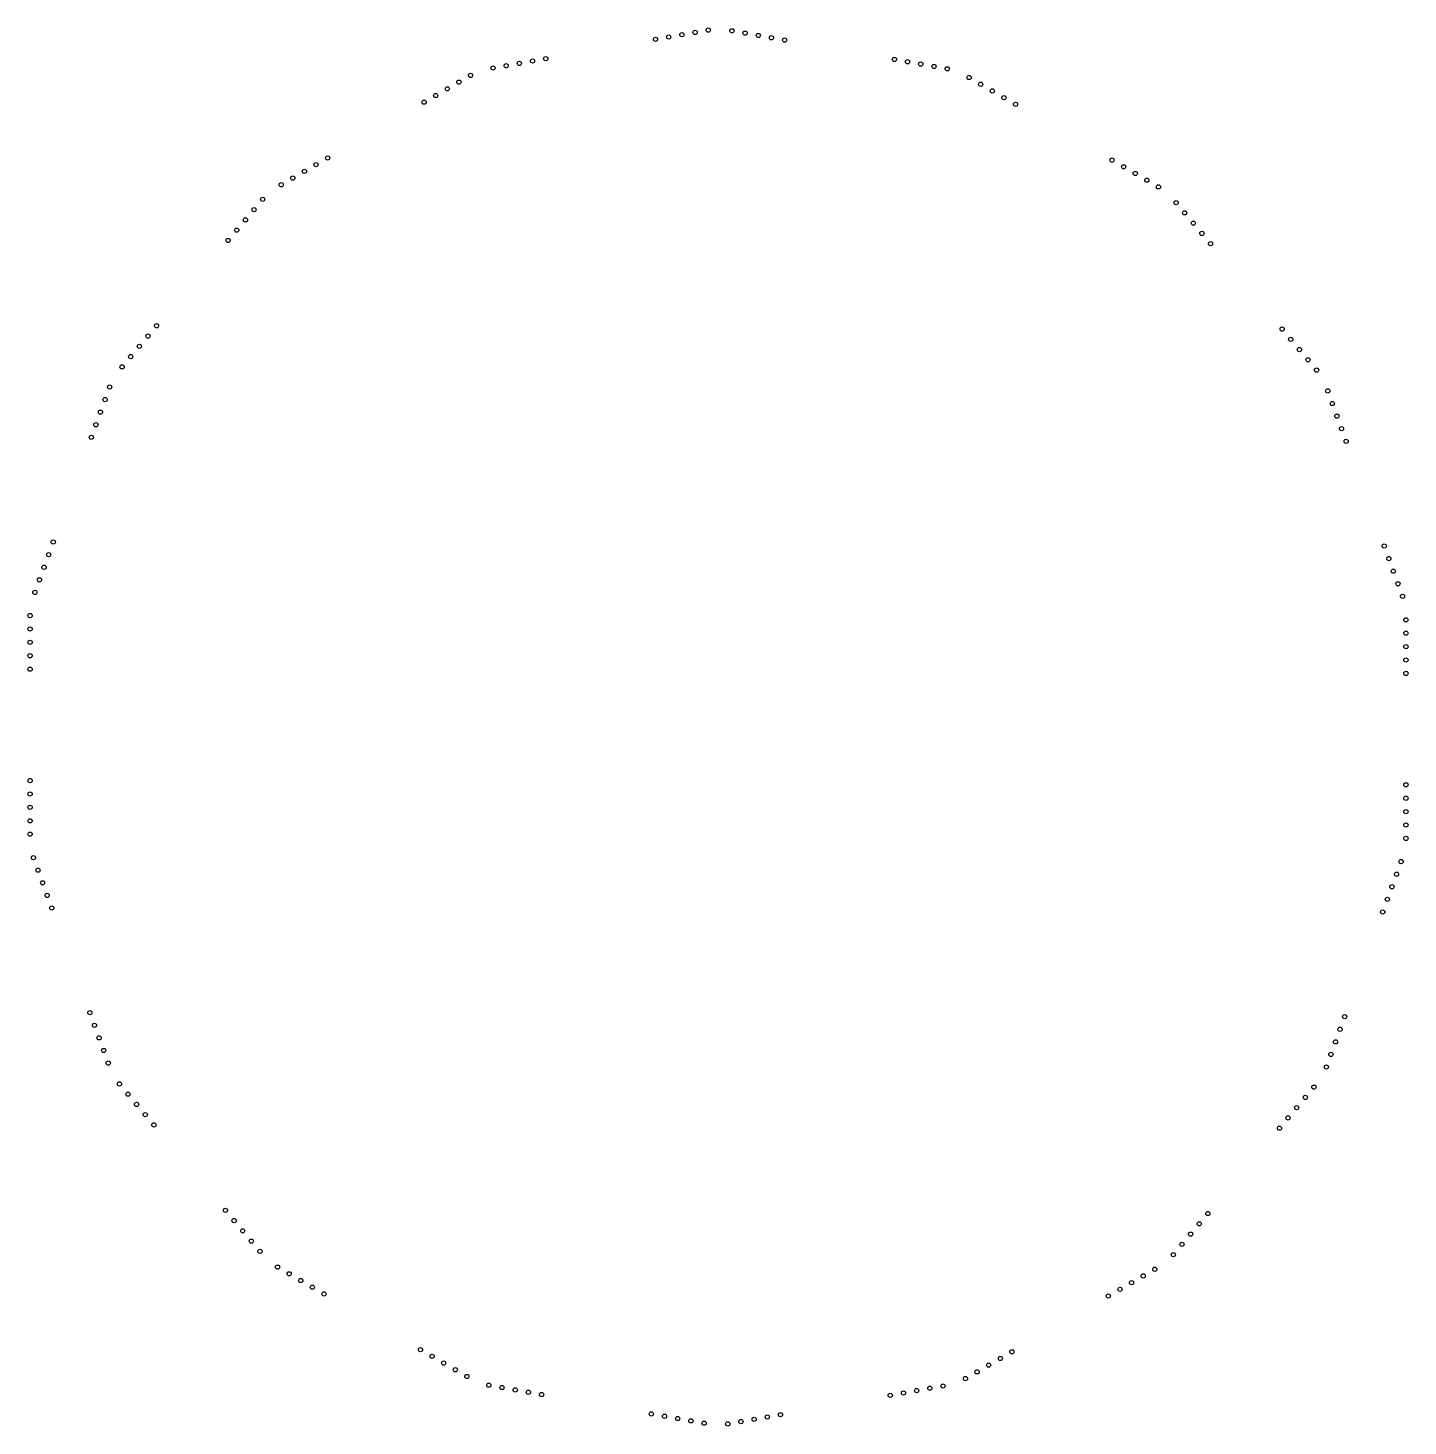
# Model space of a CAD drawing. Header units: millimetres. Extents: x -131 to 131, y -133 to 133.
import ezdxf

# ---------------------------------------------------------------- set-up
doc = ezdxf.new("R2010")
doc.units = ezdxf.units.MM
doc.layers.add('Sketch', color=7, linetype='CONTINUOUS')

msp = doc.modelspace()

# ---------------------------------------------------------------- linework, layer by layer
at = {"layer": 'Sketch'}
for centre in [(-11.85, 130.38), (-9.35, 130.82), (-6.85, 131.26), (-4.35, 131.7), (-1.85, 132.14), (2.64, 132), (5.14, 131.56), (7.64, 131.12), (10.14, 130.68), (12.64, 130.24), (-42.67, 124.94), (-40.17, 125.38), (-37.67, 125.82), (-35.17, 126.27), (-32.66, 126.71), (33.45, 126.57), (35.95, 126.13), (38.45, 125.69), (40.96, 125.24), (43.46, 124.8), (-49.13, 122.27), (-46.93, 123.54), (47.62, 123.14), (49.82, 121.87), (-53.53, 119.73), (-51.33, 121), (52.02, 120.6), (54.22, 119.33), (-55.73, 118.46), (56.42, 118.06), (-76.23, 106.62), (-74.03, 107.89), (74.72, 107.49), (76.92, 106.22), (-80.63, 104.08), (-78.43, 105.35), (79.12, 104.95), (81.32, 103.68), (-82.83, 102.81), (83.52, 102.41), (-87.99, 98.09), (-86.35, 100.04), (86.87, 99.42), (-89.62, 96.15), (88.5, 97.48), (90.13, 95.53), (-91.25, 94.2), (91.77, 93.59), (-92.89, 92.25), (93.4, 91.64), (-108.1, 74.12), (-106.47, 76.07), (106.98, 75.45), (-109.73, 72.18), (108.61, 73.51), (110.25, 71.56), (-111.37, 70.23), (111.88, 69.62), (-113, 68.28), (113.51, 67.67), (-115.36, 64.47), (115.63, 63.72), (-116.23, 62.08), (116.5, 61.33), (-117.1, 59.7), (117.37, 58.94), (-117.97, 57.31), (118.24, 56.56), (-118.84, 54.92), (119.11, 54.17), (-126.06, 35.07), (126.34, 34.31), (-126.93, 32.68), (127.21, 31.93), (-127.8, 30.29), (128.07, 29.54), (-128.67, 27.91), (128.94, 27.15), (-129.54, 25.52), (129.81, 24.77), (-130.45, 21.12), (-130.45, 18.59), (130.45, 20.32), (-130.45, 16.05), (130.45, 17.79), (-130.45, 13.51), (130.45, 15.24), (-130.45, 10.96), (130.45, 12.71), (130.45, 10.16), (-130.45, -10.16), (130.45, -10.96), (-130.45, -12.71), (130.45, -13.51), (-130.45, -15.24), (130.45, -16.05), (-130.45, -17.79), (130.45, -18.59), (-130.45, -20.32), (130.45, -21.12), (-129.81, -24.77), (129.54, -25.52), (-128.94, -27.15), (-128.07, -29.54), (128.67, -27.91), (-127.21, -31.93), (127.8, -30.29), (-126.34, -34.31), (126.93, -32.68), (126.06, -35.07), (-119.11, -54.17), (118.84, -54.92), (-118.24, -56.56), (117.97, -57.31), (-117.37, -58.94), (-116.5, -61.33), (117.1, -59.7), (-115.63, -63.72), (116.23, -62.08), (115.36, -64.47), (-113.51, -67.67), (113, -68.28), (-111.88, -69.62), (-110.25, -71.56), (111.37, -70.23), (-108.61, -73.51), (108.1, -74.12), (109.73, -72.18), (-106.98, -75.45), (106.47, -76.07), (-93.4, -91.64), (92.89, -92.25), (-91.77, -93.59), (-90.13, -95.53), (91.25, -94.2), (-88.5, -97.48), (87.99, -98.09), (89.62, -96.15), (-86.87, -99.42), (86.35, -100.04), (-83.52, -102.41), (-81.32, -103.68), (82.83, -102.81), (-79.12, -104.95), (-76.92, -106.22), (78.43, -105.35), (80.63, -104.08), (-74.72, -107.49), (74.03, -107.89), (76.23, -106.62), (-56.42, -118.06), (-54.22, -119.33), (55.73, -118.46), (-52.02, -120.6), (-49.82, -121.87), (49.13, -122.27), (51.33, -121), (53.53, -119.73), (-47.62, -123.14), (-43.46, -124.8), (42.67, -124.94), (46.93, -123.54), (-40.96, -125.24), (-38.45, -125.69), (-35.95, -126.13), (-33.45, -126.57), (32.66, -126.71), (35.17, -126.27), (37.67, -125.82), (40.17, -125.38), (-12.64, -130.24), (-10.14, -130.68), (-7.64, -131.12), (-5.14, -131.56), (-2.64, -132), (1.85, -132.14), (4.35, -131.7), (6.85, -131.26), (9.35, -130.82), (11.85, -130.38)]:
    msp.add_circle(centre, 0.4, dxfattribs=at)

doc.saveas('drawing.dxf')
